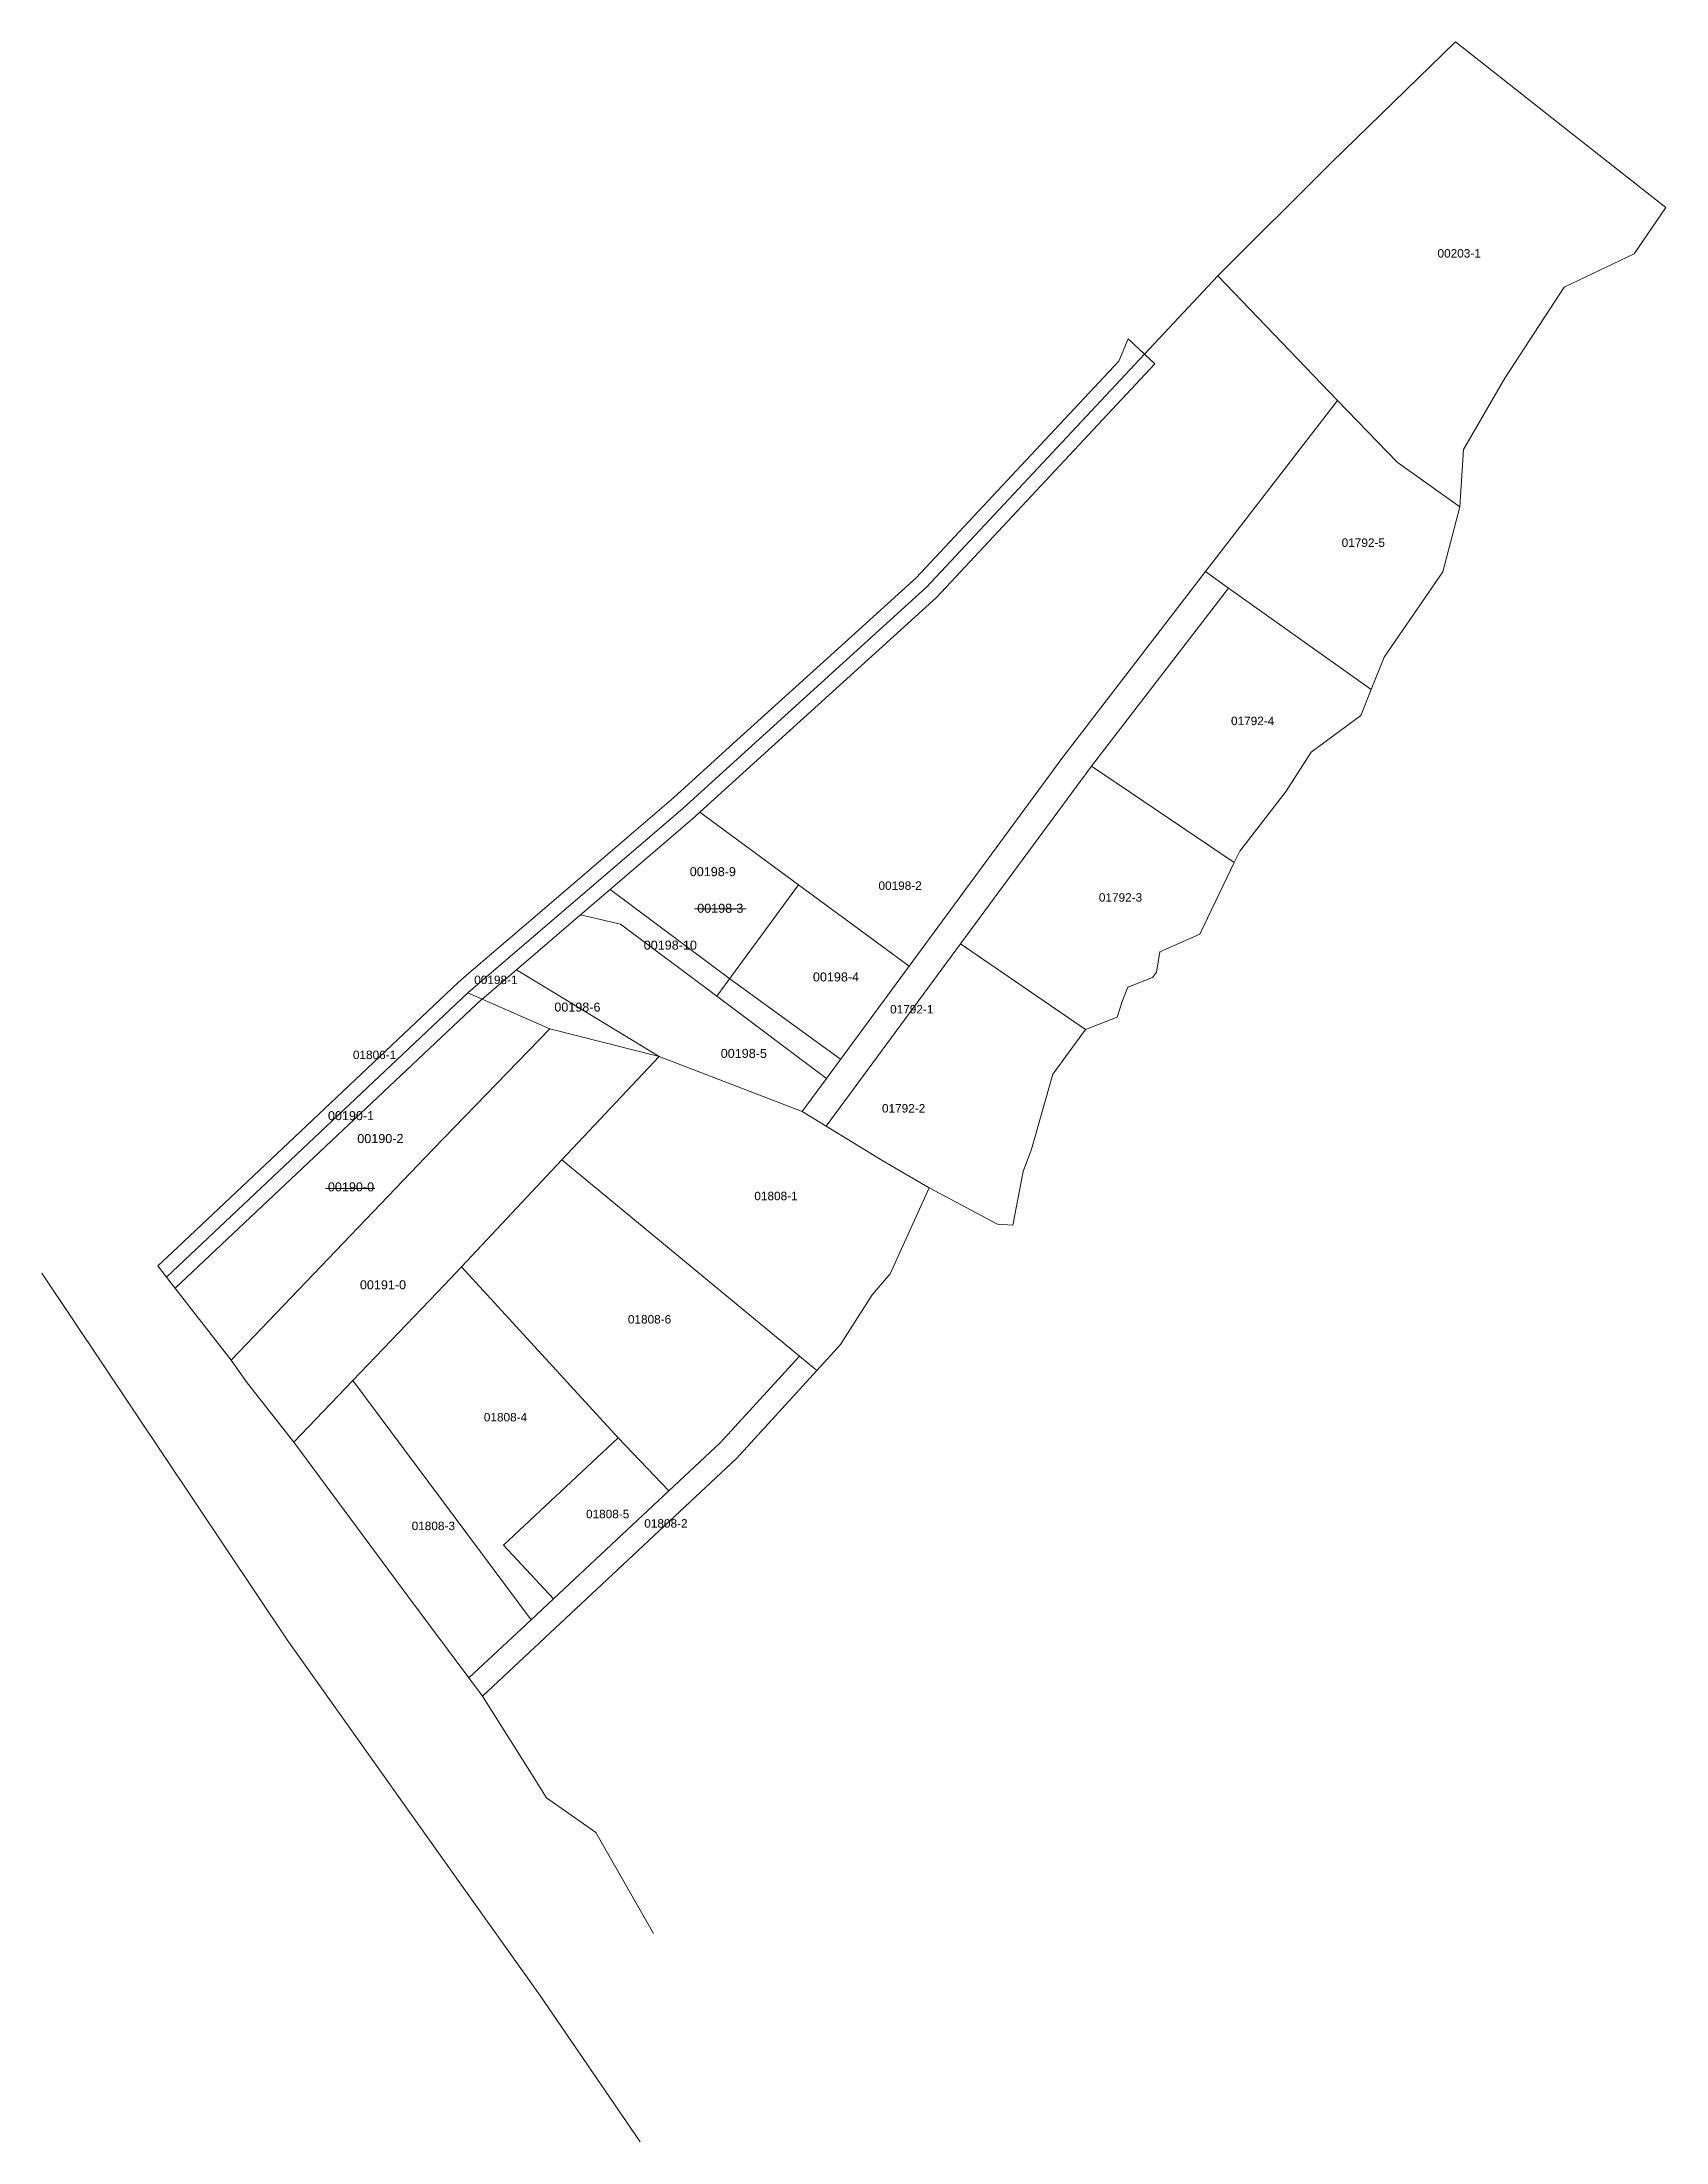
# Model space of a CAD drawing. Header units: metres. Extents: x 7514868 to 7515156, y 4689334 to 4689707.
import ezdxf

# ---------------------------------------------------------------- set-up
doc = ezdxf.new("R2010")
doc.units = ezdxf.units.M
for name, color, linetype, lineweight in [('Ndarjet', 1, 'Continuous', 0), ('Nr Parceles Baze', 7, 'Continuous', 0), ('Nr-Kojshi', 251, 'Continuous', 0), ('Nr-Ri', 1, 'Continuous', 0), ('Parc-Kojshi', 251, 'Continuous', 0), ('Parc-Re', 1, 'Continuous', 0), ('Parcela Baze', 7, 'Continuous', 0)]:
    doc.layers.add(name, color=color, linetype=linetype, lineweight=lineweight)
doc.styles.get("Standard").update_dxf_attribs({"font": 'arial.ttf'})

msp = doc.modelspace()

# ---------------------------------------------------------------- linework, layer by layer
at = {"layer": 'Ndarjet', "flags": 128}
for points in [[(7515009.39, 4689526.78), (7514989.7, 4689541.1)], [(7514945.65, 4689537.49), (7514891.21, 4689486.12)]]:
    msp.add_lwpolyline(points, dxfattribs=at)
at = {"layer": 'Parc-Kojshi'}
for points in [[(7515096.53, 4689685.99), (7515118.6, 4689707.48)], [(7515118.6, 4689707.48), (7515138.79, 4689691.61)], [(7515138.79, 4689691.61), (7515156.01, 4689678.07)], [(7515076.41, 4689665.94), (7515096.53, 4689685.99)], [(7515150.33, 4689669.83), (7515156.01, 4689678.07)], [(7515137.92, 4689663.92), (7515150.33, 4689669.83)], [(7515063.39, 4689652.02), (7515076.41, 4689665.94)], [(7515097.66, 4689643.78), (7515076.41, 4689665.94)], [(7515127.39, 4689647.76), (7515137.92, 4689663.92)], [(7515058.83, 4689650.81), (7515060.47, 4689654.76)], [(7515063.39, 4689652.02), (7515060.47, 4689654.76)], [(7515024.66, 4689610.64), (7515063.39, 4689652.02)], [(7515026.43, 4689608.83), (7515065.24, 4689650.29)], [(7515047.46, 4689638.66), (7515058.83, 4689650.81)], [(7515065.24, 4689650.29), (7515063.39, 4689652.02)], [(7515120.04, 4689635.07), (7515127.39, 4689647.76)], [(7515097.66, 4689643.78), (7515074.2, 4689613.4)], [(7515108.28, 4689632.83), (7515097.66, 4689643.78)], [(7515047.46, 4689638.66), (7515034.69, 4689625.02)], [(7515119.39, 4689624.9), (7515108.28, 4689632.83)], [(7515119.39, 4689624.9), (7515120.04, 4689635.07)], [(7515034.69, 4689625.02), (7515022.79, 4689612.32)], [(7515116.36, 4689613.36), (7515119.39, 4689624.9)], [(7515074.2, 4689613.4), (7515048.7, 4689580.2)], [(7515078.3, 4689610.44), (7515074.2, 4689613.4)], [(7515105.97, 4689598.22), (7515116.36, 4689613.36)], [(7514981.34, 4689571.33), (7515024.66, 4689610.64)], [(7515022.79, 4689612.32), (7515010.07, 4689600.78)], [(7515053.94, 4689578.87), (7515078.3, 4689610.44)], [(7515078.3, 4689610.44), (7515103.66, 4689592.45)], [(7514984.38, 4689570.66), (7515026.43, 4689608.83)], [(7515010.07, 4689600.78), (7514990.96, 4689583.44)], [(7515103.66, 4689592.45), (7515105.97, 4689598.22)], [(7515101.79, 4689587.83), (7515103.66, 4689592.45)], [(7515092.99, 4689581.34), (7515101.79, 4689587.83)], [(7514990.96, 4689583.44), (7514979.69, 4689573.2)], [(7515048.7, 4689580.2), (7515021.57, 4689543.33)], [(7515088.52, 4689574.42), (7515092.99, 4689581.34)], [(7515053.94, 4689578.87), (7515030.68, 4689547.28)], [(7515079.32, 4689561.71), (7515053.94, 4689578.87)], [(7514979.69, 4689573.2), (7514972.67, 4689567.18)], [(7515080.29, 4689563.75), (7515088.52, 4689574.42)], [(7514943.16, 4689538.58), (7514981.34, 4689571.33)], [(7514972.67, 4689567.18), (7514957.2, 4689553.92)], [(7515073.23, 4689549.03), (7515079.32, 4689561.71)], [(7515079.32, 4689561.71), (7515080.29, 4689563.75)], [(7514943.38, 4689542.07), (7514957.2, 4689553.92)], [(7515030.68, 4689547.28), (7515006.83, 4689514.88)], [(7515052.89, 4689532.09), (7515030.68, 4689547.28)], [(7515065.51, 4689542.25), (7515066.09, 4689545.86)], [(7515066.09, 4689545.86), (7515073.23, 4689549.03)], [(7514941.48, 4689540.44), (7514943.38, 4689542.07)], [(7515064.79, 4689541.32), (7515065.51, 4689542.25)], [(7514932.87, 4689532.31), (7514941.48, 4689540.44)], [(7515059.38, 4689537.06), (7515060.39, 4689539.59)], [(7515060.39, 4689539.59), (7515064.79, 4689541.32)], [(7515058.51, 4689534.25), (7515059.38, 4689537.06)], [(7514911.29, 4689511.94), (7514932.87, 4689532.31)], [(7515047.12, 4689524.15), (7515052.89, 4689532.09)], [(7515052.89, 4689532.09), (7515058.51, 4689534.25)], [(7514977.14, 4689527.29), (7514977.14, 4689527.29)], [(7514977.14, 4689527.3), (7514977.14, 4689527.29)], [(7515043.29, 4689510.81), (7515047.12, 4689524.15)], [(7515006.83, 4689514.88), (7515002.57, 4689517.5)], [(7515016.9, 4689508.72), (7515006.83, 4689514.88)], [(7514890.66, 4689492.47), (7514911.29, 4689511.94)], [(7515002.07, 4689474.03), (7514959.9, 4689508.94)], [(7515025.12, 4689503.96), (7515016.9, 4689508.72)], [(7515041.85, 4689506.84), (7515043.29, 4689510.81)], [(7515039.97, 4689497.33), (7515041.85, 4689506.84)], [(7515018.19, 4689488.67), (7515025.12, 4689503.96)], [(7515037.24, 4689497.47), (7515025.12, 4689503.96)], [(7515039.97, 4689497.33), (7515037.24, 4689497.47)], [(7514888.12, 4689490.08), (7514890.66, 4689492.47)], [(7514888.12, 4689490.08), (7514889.67, 4689488.1)], [(7514969.88, 4689459.52), (7514942.03, 4689489.9)], [(7514911.06, 4689423.68), (7514867.53, 4689488.77)], [(7515015.02, 4689484.92), (7515018.19, 4689488.67)], [(7515009.39, 4689476.12), (7515015.02, 4689484.92)], [(7515005.15, 4689471.48), (7515009.39, 4689476.12)], [(7515002.07, 4689474.03), (7514988.08, 4689458.74)], [(7514990.93, 4689455.93), (7515005.15, 4689471.48)], [(7515005.15, 4689471.48), (7515002.07, 4689474.03)], [(7514954.4, 4689427.22), (7514922.77, 4689469.74)], [(7514912.25, 4689458.76), (7514932.51, 4689431.41)], [(7514969.88, 4689459.52), (7514949.51, 4689440.45)], [(7514978.87, 4689450.12), (7514969.88, 4689459.52)], [(7514988.08, 4689458.74), (7514978.87, 4689450.12)], [(7514945.78, 4689413.67), (7514990.93, 4689455.93)], [(7514978.87, 4689450.12), (7514958.39, 4689430.96)], [(7514949.51, 4689440.45), (7514958.39, 4689430.96)], [(7514932.51, 4689431.41), (7514943.37, 4689416.89)], [(7514958.39, 4689430.96), (7514954.4, 4689427.22)], [(7514954.4, 4689427.22), (7514943.37, 4689416.89)], [(7514940.86, 4689381.72), (7514911.06, 4689423.68)], [(7514943.37, 4689416.89), (7514945.78, 4689413.67)], [(7514945.78, 4689413.67), (7514954.46, 4689399.87)], [(7514954.46, 4689399.87), (7514957.17, 4689395.57)], [(7514957.17, 4689395.57), (7514965.9, 4689389.44)], [(7514965.9, 4689389.44), (7514976.14, 4689371.48)], [(7514955.95, 4689360.54), (7514940.86, 4689381.72)], [(7514973.79, 4689334.47), (7514955.95, 4689360.54)]]:
    msp.add_lwpolyline(points, dxfattribs=at)
at = {"layer": 'Parc-Re', "flags": 128}
for points in [[(7514989.7, 4689541.1), (7514968.43, 4689556.92)], [(7514983.41, 4689553.48), (7514992.59, 4689553.48)], [(7514917.88, 4689503.86), (7514926.66, 4689503.86)]]:
    msp.add_lwpolyline(points, dxfattribs=at)
at = {"layer": 'Parcela Baze', "flags": 128}
for points in [[(7515001.94, 4689557.76), (7514984.38, 4689570.66), (7514983.02, 4689569.43), (7514963.21, 4689552.44), (7514970.29, 4689550.8), (7514987.41, 4689537.99)], [(7515001.94, 4689557.76), (7514987.41, 4689537.99), (7515006.91, 4689523.4), (7515021.57, 4689543.33)], [(7514987.41, 4689537.99), (7514970.29, 4689550.8), (7514963.21, 4689552.44), (7514951.8, 4689542.66), (7514977.15, 4689527.29), (7515002.57, 4689517.5), (7515006.91, 4689523.4)], [(7514977.14, 4689527.3), (7514951.8, 4689542.66), (7514945.73, 4689537.45), (7514957.76, 4689532.2)], [(7514957.76, 4689532.2), (7514945.73, 4689537.45), (7514943.16, 4689538.58), (7514889.67, 4689488.1), (7514901.13, 4689473.35), (7514936.98, 4689510.74)], [(7514977.14, 4689527.29), (7514957.77, 4689532.2), (7514936.98, 4689510.74), (7514901.13, 4689473.35), (7514903.99, 4689469.31), (7514912.25, 4689458.76), (7514922.77, 4689469.74), (7514939.08, 4689486.76), (7514942.03, 4689489.9), (7514959.9, 4689508.94)]]:
    msp.add_lwpolyline(points, close=True, dxfattribs=at)

# ---------------------------------------------------------------- texts
at = {"layer": 'Nr Parceles Baze'}
for s, p in [('00198-3', (7514983.92, 4689552.81)), ('00198-4', (7515004.47, 4689540.61)), ('00198-6', (7514958.54, 4689535.25)), ('00198-5', (7514988.1, 4689527.03)), ('00190-0', (7514918.32, 4689503.32)), ('00191-0', (7514924, 4689485.93))]:
    msp.add_text(s, height=1.6, dxfattribs=at).set_placement(p)
at = {"layer": 'Nr-Kojshi'}
for s, p in [('00203-1', (7515115.43, 4689669.19)), ('01792-5', (7515098.4, 4689617.8)), ('01792-4', (7515078.74, 4689586.14)), ('00198-2', (7515016.12, 4689556.88)), ('01792-3', (7515055.27, 4689554.78)), ('00198-1', (7514944.31, 4689540.14)), ('01792-1', (7515018.19, 4689534.93)), ('01806-1', (7514922.76, 4689526.82)), ('01792-2', (7515016.74, 4689517.33)), ('01808-1', (7514994.07, 4689501.75)), ('01808-6', (7514971.61, 4689479.85)), ('01808-4', (7514946.02, 4689462.46)), ('01808-5', (7514964.17, 4689445.26)), ('01808-2', (7514974.52, 4689443.59)), ('01808-3', (7514933.2, 4689443.15))]:
    msp.add_text(s, height=1.5, dxfattribs=at).set_placement(p)
at = {"layer": 'Nr-Ri'}
for s, p in [('00198-9', (7514982.6, 4689559.31)), ('00198-10', (7514974.42, 4689546.26)), ('00190-1', (7514918.32, 4689515.97)), ('00190-2', (7514923.54, 4689511.9))]:
    msp.add_text(s, height=1.6, dxfattribs=at).set_placement(p)

doc.saveas('drawing.dxf')
